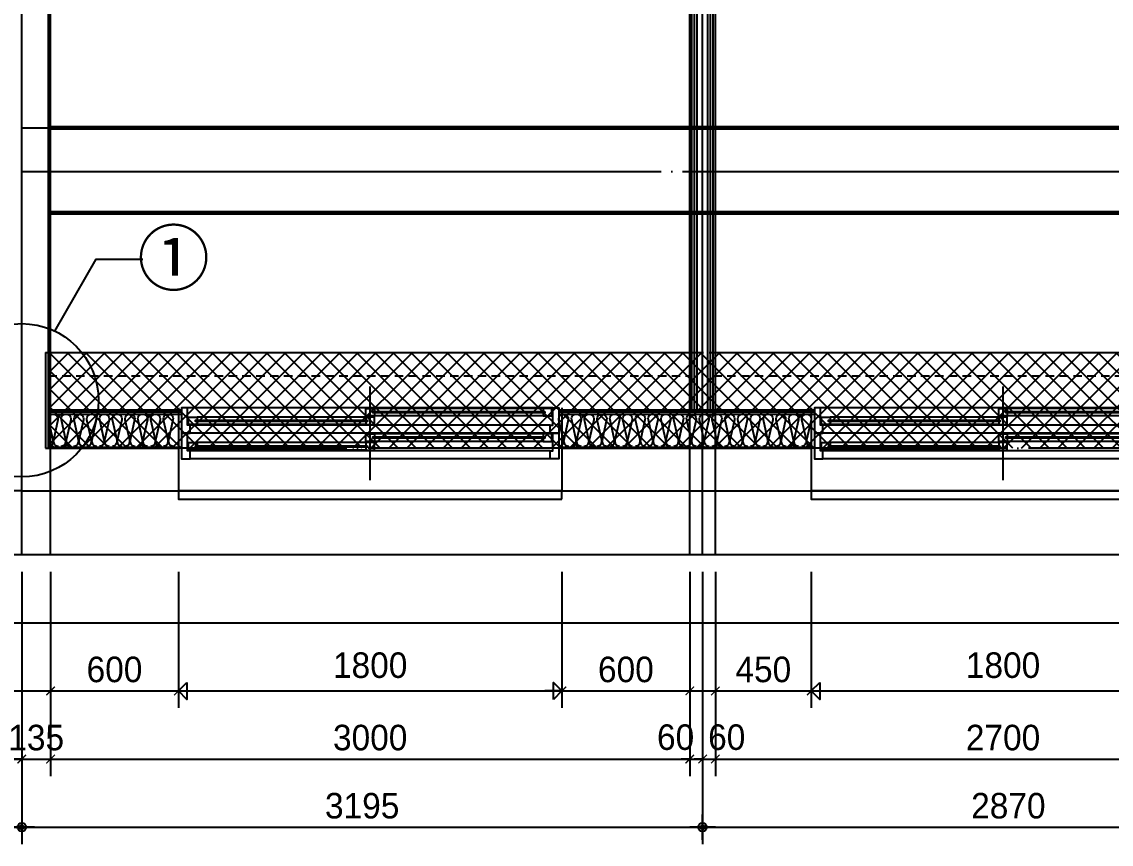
# Model space of a CAD drawing. Header units: millimetres. Extents: x -24416 to 92204, y -190080 to 23760.
# Drawn here: x 54937 to 60050, y -67729 to -63866 of the extents above; entities that cross this region are included whole.
import ezdxf
from ezdxf.enums import TextEntityAlignment as Align
from ezdxf.xclip import XClip

# ---------------------------------------------------------------- set-up
doc = ezdxf.new("R2010")
doc.units = ezdxf.units.MM
doc.header["$LTSCALE"] = 50
doc.header["$XCLIPFRAME"] = 0
for name, pattern in [('AUDIT_D_220706163347-0', [0]), ('CEN', [62, 60, -1, 0, -1]), ('H', [1.3, 0.8, -0.5]), ('HID', [2.5, 1.5, -1]), ('HIDDEN', [2, 1, -1])]:
    doc.linetypes.add(name, pattern=pattern)
doc.layers.get('defpoints').update_dxf_attribs({"color": 139})
for name, color, linetype, plot in [('AA-CEN', 1, 'CEN', False), ('Defpoint', 135, 'Continuous', False), ('MC', 135, 'Continuous', False)]:
    doc.layers.add(name, color=color, linetype=linetype, plot=plot)
for name, color, linetype in [('AA-XXXX-DIMS', 7, 'Continuous'), ('AA-단열-바닥-욕실', 30, 'Continuous'), ('ARDM', 7, 'Continuous'), ('CEN_CON', 1, 'CEN'), ('CEN_WALL', 12, 'CEN'), ('CONC', 2, 'Continuous'), ('dan1', 7, 'HID'), ('DIM', 7, 'AUDIT_D_220706163347-0'), ('ELE3_CON', 7, 'Continuous'), ('HAT', 9, 'Continuous'), ('INS', 252, 'Continuous'), ('TEXT', 3, 'Continuous'), ('WAL_DRY', 7, 'Continuous'), ('WIN', 4, 'Continuous'), ('X - 단위세대$0$ETC', 6, 'Continuous'), ('커튼박스', 6, 'Continuous'), ('확장', 8, 'HIDDEN')]:
    doc.layers.add(name, color=color, linetype=linetype)
doc.styles.add('HAUD01', font='Dotum.ttf')
doc.styles.add('돋움', font='Dotum.ttf')
doc.styles.add('맑은고딕', font='malgun.ttf', dxfattribs={"width": 0.9})
doc.dimstyles.new('DIM_40', dxfattribs={"dimscale": 40, "dimtxt": 3, "dimasz": 1, "dimexe": 2, "dimexo": 2, "dimgap": 1, "dimtad": 1, "dimdec": 0, "dimzin": 0, "dimdsep": 46, "dimtxsty": '맑은고딕', "dimblk1": 'DIMDOT', "dimblk2": 'DIMDOT', "dimsah": 1, "dimcen": 0.09, "dimdle": 2, "dimclrd": 7, "dimclre": 7, "dimclrt": 3, "dimadec": 0, "dimazin": 0, "dimtfac": 1, "dimtdec": 0, "dimtix": 1, "dimtmove": 2, "dimatfit": 3, "dimldrblk": 'DIMDOT', "dimfxl": 2, "dimtolj": 1, "dimtzin": 0, "dimarcsym": 0})
doc.dimstyles.new('MCDIM_40', dxfattribs={"dimscale": 40, "dimtxt": 3, "dimasz": 1, "dimexe": 2, "dimexo": 2, "dimgap": 1, "dimtad": 1, "dimdec": 0, "dimzin": 0, "dimdsep": 46, "dimtxsty": '맑은고딕', "dimblk1": 'ARCHTICK', "dimblk2": 'ARCHTICK', "dimsah": 1, "dimcen": 0.09, "dimdle": 2, "dimclrd": 7, "dimclre": 7, "dimclrt": 3, "dimadec": 0, "dimazin": 0, "dimtfac": 1, "dimtdec": 0, "dimtix": 1, "dimtmove": 2, "dimatfit": 3, "dimldrblk": 'ARCHTICK', "dimfxl": 1, "dimtolj": 1, "dimtzin": 0, "dimarcsym": 0})
doc.dimstyles.new('외부80-WIN', dxfattribs={"dimscale": 40, "dimtxt": 3, "dimasz": 1, "dimexe": 2, "dimexo": 2.5, "dimgap": 1.5, "dimtad": 1, "dimdec": 0, "dimzin": 0, "dimdsep": 46, "dimtxsty": '맑은고딕', "dimblk": 'DO2-2', "dimblk1": 'DO2-2', "dimblk2": 'DIMDOT', "dimcen": 0.09, "dimdle": 2, "dimclrd": 7, "dimclre": 7, "dimclrt": 3, "dimadec": 0, "dimazin": 0, "dimtfac": 1, "dimtdec": 0, "dimtix": 1, "dimtmove": 2, "dimatfit": 3, "dimldrblk": 'DO2-2', "dimfxl": 1, "dimtolj": 1, "dimtzin": 0, "dimarcsym": 0})

# ---------------------------------------------------------------- blocks, each defined once
blk = doc.blocks.new('WIN_이중창_1800')
at = {"layer": 'Defpoint'}
for p, q in [((-15, 240), (-15, 0)), ((1785, 240), (1785, 0))]:
    blk.add_line(p, q, dxfattribs=at)
at = {"layer": 'WIN'}
blk.add_line((885, -100), (885, 340), dxfattribs=at)
at = {"layer": 'WIN', "color": 8}
for p, q in [((1742, 240), (28, 240)), ((1697, 237), (905, 237)), ((1730, 158), (40, 158)), ((865, 196), (73, 196)), ((865, 161), (73, 161)), ((1697, 202), (905, 202)), ((1730, 120), (40, 120)), ((1697, 117), (905, 117)), ((865, 76), (73, 76)), ((1697, 82), (905, 82)), ((1730, 38), (40, 38)), ((1730, 0), (40, 0)), ((865, 41), (73, 41))]:
    blk.add_line(p, q, dxfattribs=at)
at = {"layer": 'WIN'}
for points in [[(40, 158), (28, 158), (28, 240), (0, 240), (0, 120), (40, 120), (40, 158)], [(905, 216.5), (905, 202), (865, 202), (865, 237), (905, 237), (905, 222.5)], [(1704, 222.5), (1704, 216.5), (898, 216.5), (898, 222.5), (1704, 222.5)], [(1697, 216.5), (1697, 202), (1737, 202), (1737, 237), (1697, 237), (1697, 222.5)], [(1730, 158), (1742, 158), (1742, 240), (1770, 240), (1770, 120), (1730, 120), (1730, 158)], [(73, 175.5), (73, 161), (33, 161), (33, 196), (73, 196), (73, 181.5)], [(872, 181.5), (872, 175.5), (66, 175.5), (66, 181.5), (872, 181.5)], [(865, 175.5), (865, 161), (905, 161), (905, 196), (865, 196), (865, 181.5)], [(40, 38), (28, 38), (28, 120), (0, 120), (0, 0), (40, 0), (40, 38)], [(905, 96.5), (905, 82), (865, 82), (865, 117), (905, 117), (905, 102.5)], [(1704, 102.5), (1704, 96.5), (898, 96.5), (898, 102.5), (1704, 102.5)], [(1697, 96.5), (1697, 82), (1737, 82), (1737, 117), (1697, 117), (1697, 102.5)], [(1730, 38), (1742, 38), (1742, 120), (1770, 120), (1770, 0), (1730, 0), (1730, 38)], [(73, 55.5), (73, 41), (33, 41), (33, 76), (73, 76), (73, 61.5)], [(872, 61.5), (872, 55.5), (66, 55.5), (66, 61.5), (872, 61.5)], [(865, 55.5), (865, 41), (905, 41), (905, 76), (865, 76), (865, 61.5)]]:
    blk.add_lwpolyline(points, dxfattribs=at)
blk = doc.blocks.new('insul1')
blk.add_lwpolyline([(0, 0, 0.480617), (0.146, 0.183), (0.004, 0.817, -1.249969), (0.296, 0.817), (0.154, 0.183, 0.480617), (0.3, 0, 0.480617)], format="xyb")
blk = doc.blocks.new('U-84B(확장)')
at = {"layer": 'CEN_CON'}
for p, q in [((0, -300), (0, 7375)), ((0, 0), (15500, 0))]:
    blk.add_line(p, q, dxfattribs=at)
at = {"layer": 'CEN_WALL'}
for p, q in [((3195, -300), (3195, 4125)), ((0, 1500), (10995, 1500))]:
    blk.add_line(p, q, dxfattribs=at)
at = {"layer": 'CONC'}
for p, q in [((125, 650), (125, 3915)), ((112, 650), (112, 200)), ((112, 650), (125, 650)), ((112, 200), (735, 200)), ((735, 200), (735, 0)), ((2535, 200), (3705, 200)), ((2535, 200), (2535, 0)), ((3705, 200), (3705, 0)), ((0, 0), (735, 0)), ((2535, 0), (3705, 0))]:
    blk.add_line(p, q, dxfattribs=at)
at = {"layer": 'dan1'}
blk.add_lwpolyline([(125, 650), (10375, 650), (10375, 2140)], dxfattribs=at)
at = {"layer": 'ELE3_CON'}
for p, q in [((2535, 0), (735, 0)), ((5505, 0), (3705, 0))]:
    blk.add_line(p, q, dxfattribs=at)
at = {"layer": 'INS'}
for p, q in [((125, 200), (125, 650)), ((125, 360), (750, 360)), ((2520, 360), (3720, 360)), ((125, 205), (750, 205)), ((2520, 205), (3720, 205))]:
    blk.add_line(p, q, dxfattribs=at)
at = {"layer": 'MC'}
for p, q in [((135, -300), (135, 4265)), ((3135, -300), (3135, 4125)), ((3255, -300), (3255, 4125)), ((0, 1705), (10995, 1705))]:
    blk.add_line(p, q, dxfattribs=at)
at = {"layer": 'WAL_DRY'}
for p, q in [((3145, 380), (3145, 4015)), ((3157.5, 380), (3157.5, 4002.5)), ((3170, 380), (3170, 3990)), ((3220, 380), (3220, 3990)), ((3232.5, 380), (3232.5, 4002.5)), ((3245, 380), (3245, 4015)), ((125, 380), (750, 380)), ((125, 370), (750, 370)), ((2520, 380), (3720, 380)), ((2520, 370), (3720, 370))]:
    blk.add_line(p, q, dxfattribs=at)
at = {"layer": 'X - 단위세대$0$ETC'}
for points in [[(2535, -40), (2535, 0), (735, 0), (735, -40), (2535, -40)], [(5505, -40), (5505, 0), (3705, 0), (3705, -40), (5505, -40)]]:
    blk.add_lwpolyline(points, dxfattribs=at)
at = {"layer": '커튼박스', "linetype": 'H'}
for p, q in [((125, 540), (3145, 540)), ((3245, 540), (5965, 540))]:
    blk.add_line(p, q, dxfattribs=at)
at = {"layer": '확장', "ltscale": 0.5, "const_width": 20, "flags": 128}
for points in [[(10685, 1705), (125, 1705)], [(10685, 1305), (125, 1305)]]:
    blk.add_lwpolyline(points, dxfattribs=at)
at = {"layer": 'INS', "xscale": 150, "yscale": 150, "zscale": 150, "row_count": 1, "row_spacing": 0, "column_spacing": 60}
for p, column_count in [((125, 210), 10), ((2520, 210), 20)]:
    blk.add_blockref('insul1', p, dxfattribs=dict(at, column_count=column_count))
at = {"layer": 'WIN'}
for p in [(750, 150), (3720, 150)]:
    blk.add_blockref('WIN_이중창_1800', p, dxfattribs=at)
blk = doc.blocks.new('U-84A(확장)2')
at = {"layer": 'CEN_CON'}
for p, q in [((0, -300), (0, 7375)), ((0, 0), (15235, 0))]:
    blk.add_line(p, q, dxfattribs=at)
at = {"layer": 'CONC'}
blk.add_line((0, 0), (735, 0), dxfattribs=at)
blk = doc.blocks.new('A$C1CAF0AFA')
at = {"layer": 'HAT'}
h = blk.add_hatch(dxfattribs=at)
h.set_pattern_fill('_USER', color=5, scale=60, angle=45, double=1, pattern_type=0)
h.set_pattern_definition([(45, (0, -23760), (-42.426407, 42.426407), []), (135, (0, -23760), (-42.426407, -42.426407), [])])
h.paths.add_polyline_path([(55062.1, -89179), (65312.1, -89179), (65312.1, -87689), (65622.1, -87689), (65622.1, -87979), (65822.1, -87979), (65822.1, -87689), (69187.1, -87689), (69187.1, -81719), (65809.1, -81719), (65809.1, -81269), (69637.1, -81269), (69637.1, -88139), (65762.1, -88139), (65762.1, -89629), (55062.1, -89629)])
h.paths.add_polyline_path([(55062.1, -83254), (61552.1, -83254), (61552.1, -82931.5), (61752.1, -82931.5), (61752.1, -83254), (62062.1, -83254), (62062.1, -79279), (64552.1, -79279), (64552.1, -81719), (65622.1, -81719), (65622.1, -81269), (65002.1, -81269), (65002.1, -78829), (61612.1, -78829), (61612.1, -82804), (58912.1, -82804), (58912.1, -82654), (57512.1, -82654), (57512.1, -82804), (55062.1, -82804)])
at = {"layer": 'AA-CEN', "color": 4}
blk.add_lwpolyline([(55062.1, -89179), (65312.1, -89179), (65312.1, -87689), (65622.1, -87689), (65622.1, -87979), (65822.1, -87979), (65822.1, -87689), (69187.1, -87689), (69187.1, -81719), (65809.1, -81719), (65809.1, -81269), (69637.1, -81269), (69637.1, -88139), (65762.1, -88139), (65762.1, -89629), (55062.1, -89629)], close=True, dxfattribs=at)
blk = doc.blocks.new('DIMDOT')
at = {"layer": 'AA-XXXX-DIMS'}
for p, q in [((0, -1.5), (0, 1.5)), ((-1.5, 0), (1.5, 0))]:
    blk.add_line(p, q, dxfattribs=at)
for radius in [0.5, 0.25]:
    blk.add_circle((0, 0), radius, dxfattribs=at)
blk = doc.blocks.new('*D489')
at = {"layer": 'defpoints', "color": 0, "transparency": 16777216}
for p in [(7869.9, -90129), (11064.9, -90129), (11064.9, -91409)]:
    blk.add_point(p, dxfattribs=at)
at = {"layer": 'DIM', "color": 7, "lineweight": -2, "transparency": 16777216}
for p, q in [((7869.9, -90209), (7869.9, -91489)), ((11064.9, -90209), (11064.9, -91489)), ((7909.9, -91409), (11024.9, -91409))]:
    blk.add_line(p, q, dxfattribs=at)
at = {"layer": 'DIM', "color": 7, "lineweight": -2, "transparency": 16777216, "xscale": 40, "yscale": 40, "zscale": 40, "rotation": 180}
blk.add_blockref('DIMDOT', (7869.9, -91409), dxfattribs=at)
at = {"layer": 'DIM', "color": 7, "lineweight": -2, "transparency": 16777216, "xscale": 40, "yscale": 40, "zscale": 40}
blk.add_blockref('DIMDOT', (11064.9, -91409), dxfattribs=at)
at = {"layer": 'DIM', "color": 3, "transparency": 16777216, "insert": (9467.4, -91308.9), "char_height": 120, "attachment_point": 5, "style": 'HAUD01'}
blk.add_mtext('\\A1;3195', dxfattribs=at)
blk = doc.blocks.new('*D490')
at = {"layer": 'defpoints', "color": 0, "transparency": 16777216}
for p in [(11064.9, -90129), (13934.9, -90129), (13934.9, -91409)]:
    blk.add_point(p, dxfattribs=at)
at = {"layer": 'DIM', "color": 7, "lineweight": -2, "transparency": 16777216}
for p, q in [((11064.9, -90209), (11064.9, -91489)), ((13934.9, -90209), (13934.9, -91489)), ((11104.9, -91409), (13894.9, -91409))]:
    blk.add_line(p, q, dxfattribs=at)
at = {"layer": 'DIM', "color": 7, "lineweight": -2, "transparency": 16777216, "xscale": 40, "yscale": 40, "zscale": 40, "rotation": 180}
blk.add_blockref('DIMDOT', (11064.9, -91409), dxfattribs=at)
at = {"layer": 'DIM', "color": 7, "lineweight": -2, "transparency": 16777216, "xscale": 40, "yscale": 40, "zscale": 40}
blk.add_blockref('DIMDOT', (13934.9, -91409), dxfattribs=at)
at = {"layer": 'DIM', "color": 3, "transparency": 16777216, "insert": (12499.9, -91308.9), "char_height": 120, "attachment_point": 5, "style": 'HAUD01'}
blk.add_mtext('\\A1;2870', dxfattribs=at)
blk = doc.blocks.new('_ArchTick')
at = {"color": 0, "linetype": 'ByBlock', "const_width": 0.15}
blk.add_lwpolyline([(-0.5, -0.5), (0.5, 0.5)], dxfattribs=at)
blk = doc.blocks.new('*D493')
at = {"layer": 'defpoints', "color": 0, "transparency": 16777216}
for p in [(7869.9, -90129), (8004.9, -90129), (8004.9, -91089)]:
    blk.add_point(p, dxfattribs=at)
at = {"layer": 'DIM', "color": 7, "lineweight": -2, "transparency": 16777216}
for p, q in [((7869.9, -90209), (7869.9, -91169)), ((8004.9, -90209), (8004.9, -91169)), ((7869.9, -91089), (7829.9, -91089)), ((7869.9, -91089), (8004.9, -91089)), ((8004.9, -91089), (8044.9, -91089))]:
    blk.add_line(p, q, dxfattribs=at)
at = {"layer": 'DIM', "color": 7, "lineweight": -2, "transparency": 16777216, "xscale": 40, "yscale": 40, "zscale": 40}
blk.add_blockref('_ArchTick', (7869.9, -91089), dxfattribs=at)
at = {"layer": 'DIM', "color": 7, "lineweight": -2, "transparency": 16777216, "xscale": 40, "yscale": 40, "zscale": 40, "rotation": 180}
blk.add_blockref('_ArchTick', (8004.9, -91089), dxfattribs=at)
at = {"layer": 'DIM', "color": 3, "transparency": 16777216, "insert": (7937.4, -90988.9), "char_height": 120, "attachment_point": 5, "style": 'HAUD01'}
blk.add_mtext('\\A1;135', dxfattribs=at)
blk = doc.blocks.new('*D494')
at = {"layer": 'defpoints', "color": 0, "transparency": 16777216}
for p in [(8004.9, -90129), (11004.9, -90129), (11004.9, -91089)]:
    blk.add_point(p, dxfattribs=at)
at = {"layer": 'DIM', "color": 7, "lineweight": -2, "transparency": 16777216}
for p, q in [((8004.9, -90209), (8004.9, -91169)), ((11004.9, -90209), (11004.9, -91169)), ((7924.9, -91089), (11084.9, -91089))]:
    blk.add_line(p, q, dxfattribs=at)
at = {"layer": 'DIM', "color": 7, "lineweight": -2, "transparency": 16777216, "xscale": 40, "yscale": 40, "zscale": 40, "rotation": 180}
blk.add_blockref('_ArchTick', (8004.9, -91089), dxfattribs=at)
at = {"layer": 'DIM', "color": 7, "lineweight": -2, "transparency": 16777216, "xscale": 40, "yscale": 40, "zscale": 40}
blk.add_blockref('_ArchTick', (11004.9, -91089), dxfattribs=at)
at = {"layer": 'DIM', "color": 3, "transparency": 16777216, "insert": (9504.9, -90988.9), "char_height": 120, "attachment_point": 5, "style": 'HAUD01'}
blk.add_mtext('\\A1;3000', dxfattribs=at)
blk = doc.blocks.new('*D495')
at = {"layer": 'defpoints', "color": 0, "transparency": 16777216}
for p in [(11004.9, -90129), (11064.9, -90129), (11064.9, -91089)]:
    blk.add_point(p, dxfattribs=at)
at = {"layer": 'DIM', "color": 7, "lineweight": -2, "transparency": 16777216}
for p, q in [((11004.9, -90209), (11004.9, -91169)), ((11064.9, -90209), (11064.9, -91169)), ((11004.9, -91089), (10964.9, -91089)), ((11004.9, -91089), (11064.9, -91089)), ((11064.9, -91089), (11104.9, -91089))]:
    blk.add_line(p, q, dxfattribs=at)
at = {"layer": 'DIM', "color": 7, "lineweight": -2, "transparency": 16777216, "xscale": 40, "yscale": 40, "zscale": 40}
blk.add_blockref('_ArchTick', (11004.9, -91089), dxfattribs=at)
at = {"layer": 'DIM', "color": 7, "lineweight": -2, "transparency": 16777216, "xscale": 40, "yscale": 40, "zscale": 40, "rotation": 180}
blk.add_blockref('_ArchTick', (11064.9, -91089), dxfattribs=at)
at = {"layer": 'DIM', "color": 3, "transparency": 16777216, "insert": (10938.3, -90987), "char_height": 120, "attachment_point": 5, "style": 'HAUD01'}
blk.add_mtext('\\A1;60', dxfattribs=at)
blk = doc.blocks.new('*D496')
at = {"layer": 'defpoints', "color": 0, "transparency": 16777216}
for p in [(11064.9, -90129), (11124.9, -90129), (11124.9, -91089)]:
    blk.add_point(p, dxfattribs=at)
at = {"layer": 'DIM', "color": 7, "lineweight": -2, "transparency": 16777216}
for p, q in [((11064.9, -90209), (11064.9, -91169)), ((11124.9, -90209), (11124.9, -91169)), ((11064.9, -91089), (11024.9, -91089)), ((11064.9, -91089), (11124.9, -91089)), ((11124.9, -91089), (11164.9, -91089))]:
    blk.add_line(p, q, dxfattribs=at)
at = {"layer": 'DIM', "color": 7, "lineweight": -2, "transparency": 16777216, "xscale": 40, "yscale": 40, "zscale": 40}
blk.add_blockref('_ArchTick', (11064.9, -91089), dxfattribs=at)
at = {"layer": 'DIM', "color": 7, "lineweight": -2, "transparency": 16777216, "xscale": 40, "yscale": 40, "zscale": 40, "rotation": 180}
blk.add_blockref('_ArchTick', (11124.9, -91089), dxfattribs=at)
at = {"layer": 'DIM', "color": 3, "transparency": 16777216, "insert": (11178.2, -90987), "char_height": 120, "attachment_point": 5, "style": 'HAUD01'}
blk.add_mtext('\\A1;60', dxfattribs=at)
blk = doc.blocks.new('*D497')
at = {"layer": 'defpoints', "color": 0, "transparency": 16777216}
for p in [(11124.9, -90129), (13824.9, -90129), (13824.9, -91089)]:
    blk.add_point(p, dxfattribs=at)
at = {"layer": 'DIM', "color": 7, "lineweight": -2, "transparency": 16777216}
for p, q in [((11124.9, -90209), (11124.9, -91169)), ((13824.9, -90209), (13824.9, -91169)), ((11044.9, -91089), (13904.9, -91089))]:
    blk.add_line(p, q, dxfattribs=at)
at = {"layer": 'DIM', "color": 7, "lineweight": -2, "transparency": 16777216, "xscale": 40, "yscale": 40, "zscale": 40, "rotation": 180}
blk.add_blockref('_ArchTick', (11124.9, -91089), dxfattribs=at)
at = {"layer": 'DIM', "color": 7, "lineweight": -2, "transparency": 16777216, "xscale": 40, "yscale": 40, "zscale": 40}
blk.add_blockref('_ArchTick', (13824.9, -91089), dxfattribs=at)
at = {"layer": 'DIM', "color": 3, "transparency": 16777216, "insert": (12474.9, -90988.9), "char_height": 120, "attachment_point": 5, "style": 'HAUD01'}
blk.add_mtext('\\A1;2700', dxfattribs=at)
blk = doc.blocks.new('*D506')
at = {"layer": 'defpoints', "color": 0, "transparency": 16777216}
for p in [(8004.9, -90129), (8604.9, -90129), (8604.9, -90769)]:
    blk.add_point(p, dxfattribs=at)
at = {"layer": 'DIM', "color": 7, "lineweight": -2, "transparency": 16777216}
for p, q in [((8004.9, -90209), (8004.9, -90849)), ((8604.9, -90209), (8604.9, -90849)), ((7924.9, -90769), (8684.9, -90769))]:
    blk.add_line(p, q, dxfattribs=at)
at = {"layer": 'DIM', "color": 7, "lineweight": -2, "transparency": 16777216, "xscale": 40, "yscale": 40, "zscale": 40, "rotation": 180}
blk.add_blockref('_ArchTick', (8004.9, -90769), dxfattribs=at)
at = {"layer": 'DIM', "color": 7, "lineweight": -2, "transparency": 16777216, "xscale": 40, "yscale": 40, "zscale": 40}
blk.add_blockref('_ArchTick', (8604.9, -90769), dxfattribs=at)
at = {"layer": 'DIM', "color": 3, "transparency": 16777216, "insert": (8304.9, -90668.9), "char_height": 120, "attachment_point": 5, "style": 'HAUD01'}
blk.add_mtext('\\A1;600', dxfattribs=at)
blk = doc.blocks.new('DO2-2')
at = {"layer": 'ARDM'}
blk.add_line((0, 0), (-2, 0), dxfattribs=at)
blk.add_lwpolyline([(-1, -1), (-1, 1), (0, 0)], close=True, dxfattribs=at)
blk = doc.blocks.new('*D507')
at = {"layer": 'defpoints', "color": 0, "transparency": 16777216}
for p in [(8604.9, -90129), (10404.9, -90129), (10404.9, -90769)]:
    blk.add_point(p, dxfattribs=at)
at = {"layer": 'DIM', "color": 7, "lineweight": -2, "transparency": 16777216}
for p, q in [((8604.9, -90229), (8604.9, -90849)), ((10404.9, -90229), (10404.9, -90849)), ((8644.9, -90769), (10364.9, -90769))]:
    blk.add_line(p, q, dxfattribs=at)
at = {"layer": 'DIM', "color": 7, "lineweight": -2, "transparency": 16777216, "xscale": 40, "yscale": 40, "zscale": 40, "rotation": 180}
blk.add_blockref('DO2-2', (8604.9, -90769), dxfattribs=at)
at = {"layer": 'DIM', "color": 7, "lineweight": -2, "transparency": 16777216, "xscale": 40, "yscale": 40, "zscale": 40}
blk.add_blockref('DO2-2', (10404.9, -90769), dxfattribs=at)
at = {"layer": 'DIM', "color": 3, "transparency": 16777216, "insert": (9504.9, -90648.9), "char_height": 120, "attachment_point": 5, "style": 'HAUD01'}
blk.add_mtext('\\A1;1800', dxfattribs=at)
blk = doc.blocks.new('*D508')
at = {"layer": 'defpoints', "color": 0, "transparency": 16777216}
for p in [(10404.9, -90129), (11004.9, -90129), (11004.9, -90769)]:
    blk.add_point(p, dxfattribs=at)
at = {"layer": 'DIM', "color": 7, "lineweight": -2, "transparency": 16777216}
for p, q in [((10404.9, -90209), (10404.9, -90849)), ((11004.9, -90209), (11004.9, -90849)), ((10324.9, -90769), (11084.9, -90769))]:
    blk.add_line(p, q, dxfattribs=at)
at = {"layer": 'DIM', "color": 7, "lineweight": -2, "transparency": 16777216, "xscale": 40, "yscale": 40, "zscale": 40, "rotation": 180}
blk.add_blockref('_ArchTick', (10404.9, -90769), dxfattribs=at)
at = {"layer": 'DIM', "color": 7, "lineweight": -2, "transparency": 16777216, "xscale": 40, "yscale": 40, "zscale": 40}
blk.add_blockref('_ArchTick', (11004.9, -90769), dxfattribs=at)
at = {"layer": 'DIM', "color": 3, "transparency": 16777216, "insert": (10704.9, -90668.9), "char_height": 120, "attachment_point": 5, "style": 'HAUD01'}
blk.add_mtext('\\A1;600', dxfattribs=at)
blk = doc.blocks.new('*D509')
at = {"layer": 'defpoints', "color": 0, "transparency": 16777216}
for p in [(11124.9, -90129), (11574.9, -90129), (11574.9, -90769)]:
    blk.add_point(p, dxfattribs=at)
at = {"layer": 'DIM', "color": 7, "lineweight": -2, "transparency": 16777216}
for p, q in [((11124.9, -90209), (11124.9, -90849)), ((11574.9, -90209), (11574.9, -90849)), ((11044.9, -90769), (11654.9, -90769))]:
    blk.add_line(p, q, dxfattribs=at)
at = {"layer": 'DIM', "color": 7, "lineweight": -2, "transparency": 16777216, "xscale": 40, "yscale": 40, "zscale": 40, "rotation": 180}
blk.add_blockref('_ArchTick', (11124.9, -90769), dxfattribs=at)
at = {"layer": 'DIM', "color": 7, "lineweight": -2, "transparency": 16777216, "xscale": 40, "yscale": 40, "zscale": 40}
blk.add_blockref('_ArchTick', (11574.9, -90769), dxfattribs=at)
at = {"layer": 'DIM', "color": 3, "transparency": 16777216, "insert": (11349.9, -90668.9), "char_height": 120, "attachment_point": 5, "style": 'HAUD01'}
blk.add_mtext('\\A1;450', dxfattribs=at)
blk = doc.blocks.new('*D510')
at = {"layer": 'defpoints', "color": 0, "transparency": 16777216}
for p in [(11574.9, -90129), (13374.9, -90129), (13374.9, -90769)]:
    blk.add_point(p, dxfattribs=at)
at = {"layer": 'DIM', "color": 7, "lineweight": -2, "transparency": 16777216}
for p, q in [((11574.9, -90229), (11574.9, -90849)), ((13374.9, -90229), (13374.9, -90849)), ((11614.9, -90769), (13334.9, -90769))]:
    blk.add_line(p, q, dxfattribs=at)
at = {"layer": 'DIM', "color": 7, "lineweight": -2, "transparency": 16777216, "xscale": 40, "yscale": 40, "zscale": 40, "rotation": 180}
blk.add_blockref('DO2-2', (11574.9, -90769), dxfattribs=at)
at = {"layer": 'DIM', "color": 7, "lineweight": -2, "transparency": 16777216, "xscale": 40, "yscale": 40, "zscale": 40}
blk.add_blockref('DO2-2', (13374.9, -90769), dxfattribs=at)
at = {"layer": 'DIM', "color": 3, "transparency": 16777216, "insert": (12474.9, -90648.9), "char_height": 120, "attachment_point": 5, "style": 'HAUD01'}
blk.add_mtext('\\A1;1800', dxfattribs=at)
blk = doc.blocks.new('A$C45F312F6')
at = {"layer": 'ARDM', "color": 3}
blk.add_lwpolyline([(55092, -89079), (55286.9, -88740.7), (55504.4, -88740.7)], dxfattribs=at)
blk.add_circle((54937.1, -89404), 360, dxfattribs=at)
at = {"layer": 'TEXT', "style": '돋움'}
blk.add_text('①', height=250, dxfattribs=at).set_placement((55649.6, -88861.9), align=Align.CENTER)
blk = doc.blocks.new('DIM-1108')
at = {"layer": 'DIM'}
for base, p1, p2, dimstyle, override, picture, middle in [((8004.9, -91089), (7869.9, -90129), (8004.9, -90129), 'MCDIM_40', {"dimtxsty": 'HAUD01'}, '*D493', (7937.4, -90988.9)), ((11064.9, -91409), (7869.9, -90129), (11064.9, -90129), 'DIM_40', {"dimscale": 40, "dimtxsty": 'HAUD01'}, '*D489', (9467.4, -91308.9)), ((11004.9, -91089), (8004.9, -90129), (11004.9, -90129), 'MCDIM_40', {"dimtxsty": 'HAUD01'}, '*D494', (9504.9, -90988.9)), ((8604.9, -90769), (8004.9, -90129), (8604.9, -90129), 'MCDIM_40', {"dimtxsty": 'HAUD01'}, '*D506', (8304.9, -90668.9)), ((10404.9, -90769), (8604.9, -90129), (10404.9, -90129), '외부80-WIN', {"dimtxsty": 'HAUD01'}, '*D507', (9504.9, -90648.9)), ((11004.9, -90769), (10404.9, -90129), (11004.9, -90129), 'MCDIM_40', {"dimtxsty": 'HAUD01'}, '*D508', (10704.9, -90668.9)), ((13934.9, -91409), (11064.9, -90129), (13934.9, -90129), 'DIM_40', {"dimscale": 40, "dimtxsty": 'HAUD01'}, '*D490', (12499.9, -91308.9)), ((13824.9, -91089), (11124.9, -90129), (13824.9, -90129), 'MCDIM_40', {"dimtxsty": 'HAUD01'}, '*D497', (12474.9, -90988.9)), ((11574.9, -90769), (11124.9, -90129), (11574.9, -90129), 'MCDIM_40', {"dimtxsty": 'HAUD01'}, '*D509', (11349.9, -90668.9)), ((13374.9, -90769), (11574.9, -90129), (13374.9, -90129), '외부80-WIN', {"dimtxsty": 'HAUD01'}, '*D510', (12474.9, -90648.9))]:
    dim = blk.add_linear_dim(base=base, p1=p1, p2=p2, angle=180, dimstyle=dimstyle, override=override, dxfattribs=at)
    dim.commit()
    dim.dimension.update_dxf_attribs({"geometry": picture, "text_midpoint": middle})
for base, p1, p2, picture, middle in [((11064.9, -91089), (11004.9, -90129), (11064.9, -90129), '*D495', (10938.3, -90987)), ((11124.9, -91089), (11064.9, -90129), (11124.9, -90129), '*D496', (11178.2, -90987))]:
    dim = blk.add_linear_dim(base=base, p1=p1, p2=p2, angle=180, dimstyle='MCDIM_40', override={"dimtxsty": 'HAUD01'}, dxfattribs=at)
    dim.commit()
    dim.dimension.update_dxf_attribs({"geometry": picture, "text_midpoint": middle, "dimtype": 128})

msp = doc.modelspace()

# ---------------------------------------------------------------- linework, layer by layer
at = {"layer": 'defpoints'}
for points in [[(52508.5, -51589.2), (52508.5, -67649), (71717.1, -67649), (71717.1, -51589.2)], [(52828.5, -51909.2), (52828.5, -67329), (71397.1, -67329), (71397.1, -51909.2)], [(53148.5, -52229.2), (53148.5, -67009), (71077.1, -67009), (71077.1, -52229.2)], [(53468.5, -52549.2), (53468.5, -66689), (70757.1, -66689), (70757.1, -52549.2)], [(53788.5, -52869.2), (53788.5, -66369), (70437.1, -66369), (70437.1, -52869.2)]]:
    msp.add_lwpolyline(points, close=True, dxfattribs=at)

# ---------------------------------------------------------------- block references
for name, p in [('DIM-1108', (47067.2, 23760)), ('A$C45F312F6', (0, 23760))]:
    msp.add_blockref(name, p)
ref = msp.add_blockref('U-84B(확장)', (54937.1, -66069))
XClip(ref).set_block_clipping_path([(-1148.5649148573, -300), (15500, 13199.7934908782)])
ref = msp.add_blockref('U-84A(확장)2', (54937.1, -66069), dxfattribs=dict(xscale=-1))
XClip(ref).set_block_clipping_path([(-15500, -300), (1148.5649148573, 13199.7934908782)])
at = {"layer": 'AA-단열-바닥-욕실'}
msp.add_blockref('A$C1CAF0AFA', (0, 23760), dxfattribs=at)

doc.saveas('drawing.dxf')
